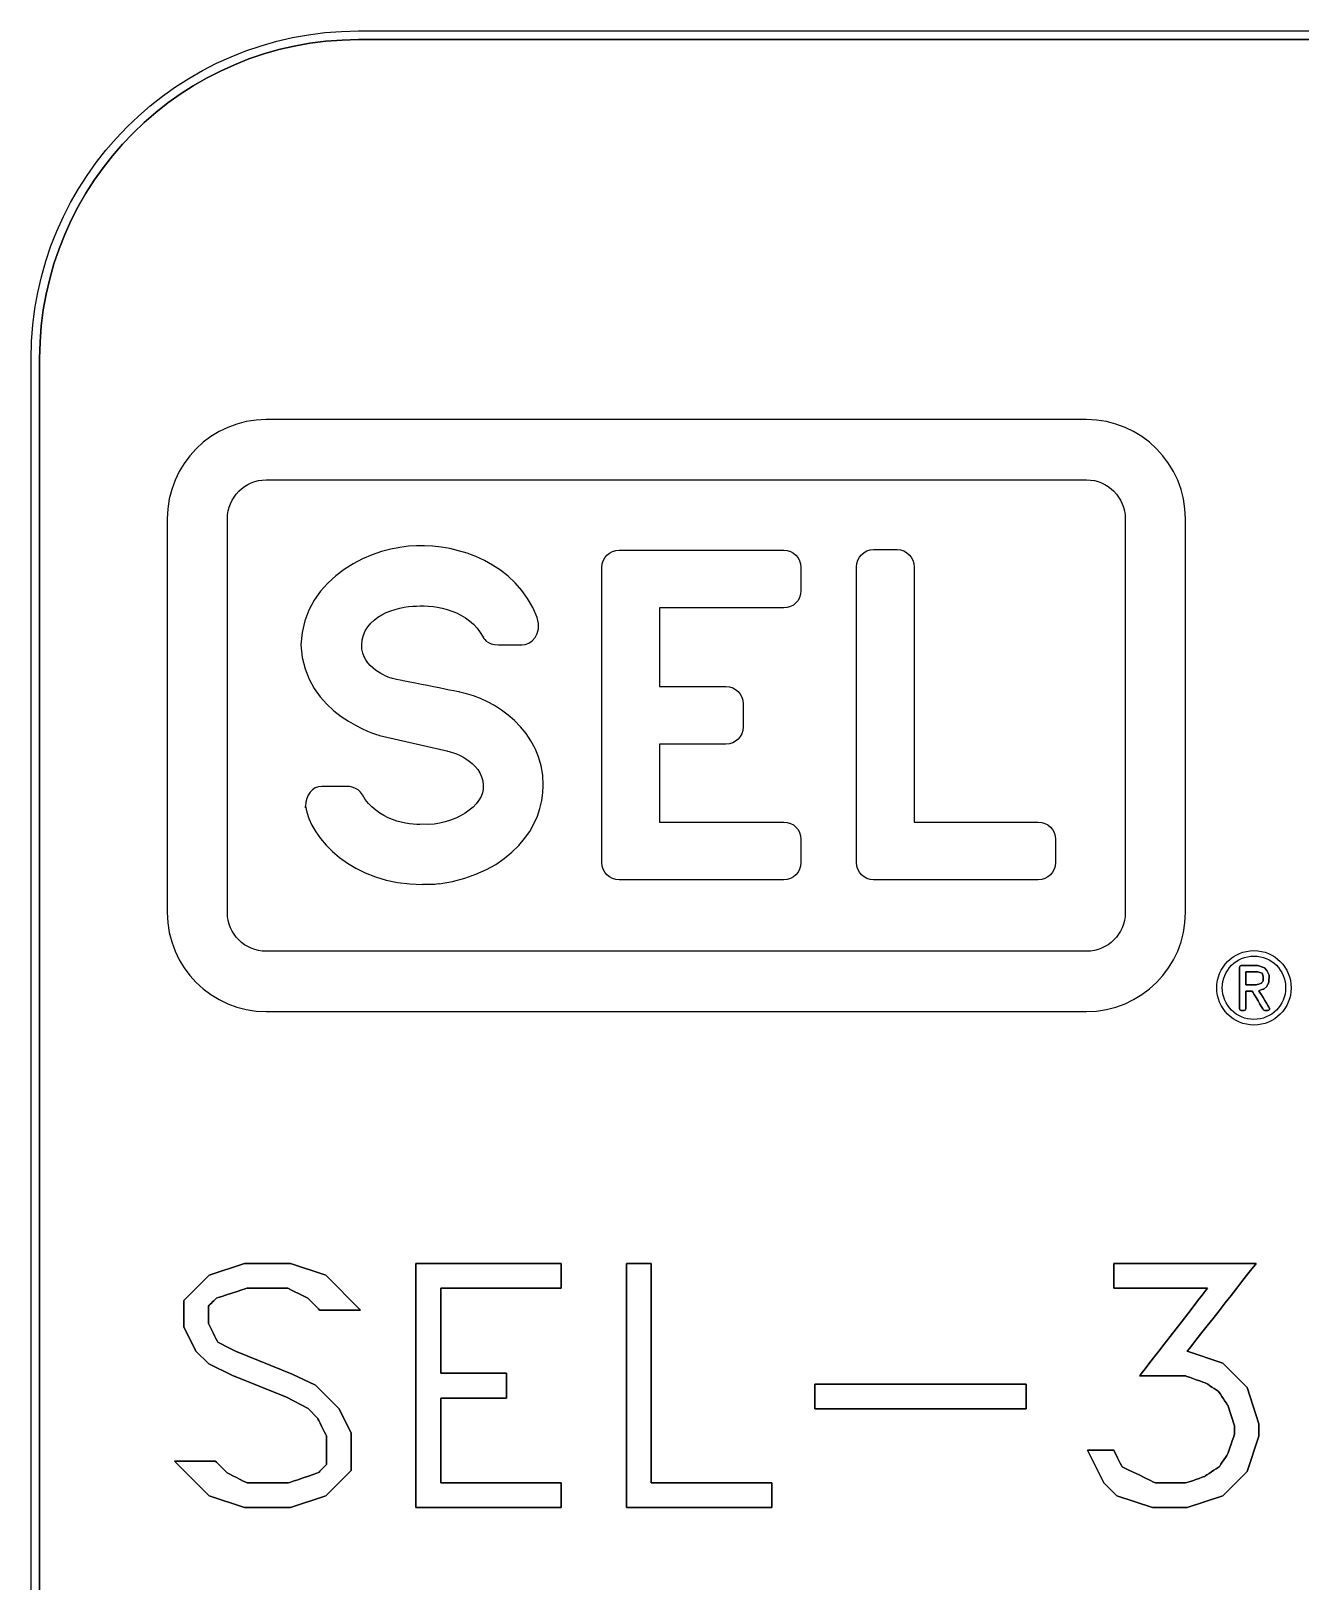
# Model space of a CAD drawing. Extents: x 5.5 to 12.5, y 5.1 to 18.5.
# Drawn here: x 5.5 to 6.972, y 16.7 to 18.498 of the extents above; entities that cross this region are included whole.
import ezdxf

# ---------------------------------------------------------------- set-up
doc = ezdxf.new("R2010")
doc.units = 0
doc.header["$MEASUREMENT"] = 0
doc.layers.get('0').update_dxf_attribs({"linetype": 'CONTINUOUS'})

msp = doc.modelspace()

# ---------------------------------------------------------------- linework, layer by layer
at = {"color": 7}
for points in [[(6.4094, 16.928), (6.6496, 16.928), (6.6545, 16.928), (6.6545, 16.8992), (6.4094, 16.8992)], [(6.6545, 16.928), (6.6496, 16.928), (6.4094, 16.928), (6.4094, 16.8992), (6.6545, 16.8992)]]:
    msp.add_lwpolyline(points, close=True, dxfattribs=at)
for centre, radius in [((6.919, 17.3879), 0.0432), ((6.919, 17.3879), 0.0432), ((6.919, 17.388), 0.0368), ((6.919, 17.388), 0.0368)]:
    msp.add_circle(centre, radius, dxfattribs=at)
for points, knots in [([(12.1297, 18.4983), (12.1297, 18.4983), (5.8796, 18.4983), (5.8796, 18.4983), (5.6701, 18.4983), (5.4996, 18.3279), (5.4996, 18.1183), (5.4996, 18.1183), (5.4996, 5.8684), (5.4996, 5.8684), (5.4996, 5.6589), (5.6701, 5.4884), (5.8796, 5.4884), (5.8796, 5.4884), (12.1297, 5.4884), (12.1297, 5.4884), (12.3391, 5.4884), (12.5097, 5.6589), (12.5097, 5.8684), (12.5097, 5.8684), (12.5097, 18.1183), (12.5097, 18.1183), (12.5097, 18.3279), (12.3391, 18.4983), (12.1297, 18.4983)], [0, 0, 0, 0, 1, 1, 1, 2, 2, 2, 3, 3, 3, 4, 4, 4, 5, 5, 5, 6, 6, 6, 7, 7, 7, 8, 8, 8, 8]), ([(12.1297, 18.4883), (12.1297, 18.4883), (5.8796, 18.4883), (5.8796, 18.4883), (5.6756, 18.4883), (5.5096, 18.3224), (5.5096, 18.1183), (5.5096, 18.1183), (5.5096, 5.8684), (5.5096, 5.8684), (5.5096, 5.6644), (5.6756, 5.4984), (5.8796, 5.4984), (5.8796, 5.4984), (12.1297, 5.4984), (12.1297, 5.4984), (12.1724, 5.4984), (12.213, 5.5056), (12.2513, 5.519), (12.2513, 5.519), (12.2489, 5.519), (12.2489, 5.519), (12.2489, 5.519), (12.2382, 5.5232), (12.2382, 5.5232), (12.2382, 5.5232), (12.2341, 5.5273), (12.2341, 5.5273), (12.2341, 5.5273), (12.231, 5.5332), (12.231, 5.5332), (12.2313, 5.5325), (12.2323, 5.5325), (12.233, 5.5321), (12.2327, 5.5328), (12.2323, 5.5339), (12.2323, 5.5339), (12.232, 5.5345), (12.2316, 5.5352), (12.2316, 5.5359), (12.2316, 5.537), (12.2323, 5.538), (12.2334, 5.5383), (12.2351, 5.539), (12.2365, 5.5383), (12.2372, 5.5363), (12.2372, 5.5363), (12.2378, 5.5356), (12.2382, 5.5349), (12.2382, 5.5352), (12.2389, 5.5356), (12.2389, 5.5359), (12.2389, 5.5363), (12.2389, 5.5366), (12.2385, 5.537), (12.2385, 5.537), (12.2406, 5.5321), (12.2406, 5.5321), (12.2406, 5.5321), (12.2423, 5.5304), (12.2434, 5.5297), (12.2444, 5.5294), (12.2502, 5.5273), (12.2502, 5.5273), (12.2502, 5.5273), (12.2578, 5.527), (12.2578, 5.527), (12.2578, 5.527), (12.2647, 5.5294), (12.2661, 5.5297), (12.2668, 5.5304), (12.2699, 5.5335), (12.2706, 5.5342), (12.2709, 5.5356), (12.273, 5.5414), (12.273, 5.5414), (12.273, 5.5414), (12.2733, 5.5463), (12.2733, 5.5463), (12.2733, 5.5463), (12.2709, 5.5528), (12.2706, 5.5542), (12.2699, 5.5549), (12.2668, 5.558), (12.2657, 5.559), (12.2647, 5.5594), (12.2589, 5.5614), (12.2589, 5.5614), (12.2589, 5.5614), (12.2513, 5.5614), (12.2513, 5.5614), (12.2513, 5.5614), (12.2444, 5.5594), (12.243, 5.559), (12.2423, 5.558), (12.2396, 5.5552), (12.2396, 5.5552), (12.2385, 5.5542), (12.2368, 5.5538), (12.2354, 5.5545), (12.2341, 5.5552), (12.2334, 5.5566), (12.2334, 5.558), (12.2334, 5.558), (12.2368, 5.5879), (12.2368, 5.5879), (12.2368, 5.5897), (12.2385, 5.591), (12.2403, 5.591), (12.2403, 5.591), (12.2713, 5.591), (12.2713, 5.591), (12.2733, 5.591), (12.2747, 5.589), (12.2747, 5.5869), (12.2747, 5.5848), (12.2733, 5.5828), (12.2713, 5.5828), (12.2713, 5.5828), (12.2496, 5.5828), (12.2447, 5.5828), (12.244, 5.5793), (12.2437, 5.5735), (12.243, 5.5676), (12.2461, 5.5687), (12.2499, 5.5697), (12.2499, 5.5697), (12.2499, 5.5697), (12.2602, 5.5697), (12.2602, 5.5697), (12.2602, 5.5697), (12.2695, 5.5666), (12.2695, 5.5666), (12.2702, 5.5662), (12.2706, 5.5659), (12.2709, 5.5656), (12.2709, 5.5656), (12.2775, 5.5594), (12.2775, 5.5594), (12.2778, 5.559), (12.2781, 5.5583), (12.2781, 5.558), (12.2781, 5.558), (12.2816, 5.5473), (12.2816, 5.5473), (12.2816, 5.5473), (12.2812, 5.5401), (12.2812, 5.5401), (12.2812, 5.5401), (12.2781, 5.5308), (12.2781, 5.5308), (12.2781, 5.5301), (12.2778, 5.5297), (12.2775, 5.5294), (12.2775, 5.5294), (12.2771, 5.529), (12.2771, 5.529), (12.408, 5.5862), (12.4997, 5.7168), (12.4997, 5.8684), (12.4997, 5.8684), (12.4997, 18.1183), (12.4997, 18.1183), (12.4997, 18.3224), (12.3336, 18.4883), (12.1297, 18.4883)], [0, 0, 0, 0, 1, 1, 1, 2, 2, 2, 3, 3, 3, 4, 4, 4, 5, 5, 5, 6, 6, 6, 7, 7, 7, 8, 8, 8, 9, 9, 9, 10, 10, 10, 11, 11, 11, 12, 12, 12, 13, 13, 13, 14, 14, 14, 15, 15, 15, 16, 16, 16, 17, 17, 17, 18, 18, 18, 19, 19, 19, 20, 20, 20, 21, 21, 21, 22, 22, 22, 23, 23, 23, 24, 24, 24, 25, 25, 25, 26, 26, 26, 27, 27, 27, 28, 28, 28, 29, 29, 29, 30, 30, 30, 31, 31, 31, 32, 32, 32, 33, 33, 33, 34, 34, 34, 35, 35, 35, 36, 36, 36, 37, 37, 37, 38, 38, 38, 39, 39, 39, 40, 40, 40, 41, 41, 41, 42, 42, 42, 43, 43, 43, 44, 44, 44, 45, 45, 45, 46, 46, 46, 47, 47, 47, 48, 48, 48, 49, 49, 49, 50, 50, 50, 51, 51, 51, 52, 52, 52, 53, 53, 53, 54, 54, 54, 55, 55, 55, 55]), ([(12.4997, 5.8684), (12.4997, 5.7168), (12.408, 5.5862), (12.2771, 5.529), (12.2771, 5.529), (12.2775, 5.5294), (12.2775, 5.5294), (12.2778, 5.5297), (12.2781, 5.5301), (12.2781, 5.5308), (12.2781, 5.5308), (12.2812, 5.5401), (12.2812, 5.5401), (12.2812, 5.5401), (12.2816, 5.5473), (12.2816, 5.5473), (12.2816, 5.5473), (12.2781, 5.558), (12.2781, 5.558), (12.2781, 5.5583), (12.2778, 5.559), (12.2775, 5.5594), (12.2775, 5.5594), (12.2709, 5.5656), (12.2709, 5.5656), (12.2706, 5.5659), (12.2702, 5.5662), (12.2695, 5.5666), (12.2695, 5.5666), (12.2602, 5.5697), (12.2602, 5.5697), (12.2602, 5.5697), (12.2499, 5.5697), (12.2499, 5.5697), (12.2499, 5.5697), (12.2461, 5.5687), (12.243, 5.5676), (12.2437, 5.5735), (12.244, 5.5793), (12.2447, 5.5828), (12.2496, 5.5828), (12.2713, 5.5828), (12.2713, 5.5828), (12.2733, 5.5828), (12.2747, 5.5848), (12.2747, 5.5869), (12.2747, 5.589), (12.2733, 5.591), (12.2713, 5.591), (12.2713, 5.591), (12.2403, 5.591), (12.2403, 5.591), (12.2385, 5.591), (12.2368, 5.5897), (12.2368, 5.5879), (12.2368, 5.5879), (12.2334, 5.558), (12.2334, 5.558), (12.2334, 5.5566), (12.2341, 5.5552), (12.2354, 5.5545), (12.2368, 5.5538), (12.2385, 5.5542), (12.2396, 5.5552), (12.2396, 5.5552), (12.2423, 5.558), (12.243, 5.559), (12.2444, 5.5594), (12.2513, 5.5614), (12.2513, 5.5614), (12.2513, 5.5614), (12.2589, 5.5614), (12.2589, 5.5614), (12.2589, 5.5614), (12.2647, 5.5594), (12.2657, 5.559), (12.2668, 5.558), (12.2699, 5.5549), (12.2706, 5.5542), (12.2709, 5.5528), (12.2733, 5.5463), (12.2733, 5.5463), (12.2733, 5.5463), (12.273, 5.5414), (12.273, 5.5414), (12.273, 5.5414), (12.2709, 5.5356), (12.2706, 5.5342), (12.2699, 5.5335), (12.2668, 5.5304), (12.2661, 5.5297), (12.2647, 5.5294), (12.2578, 5.527), (12.2578, 5.527), (12.2578, 5.527), (12.2502, 5.5273), (12.2502, 5.5273), (12.2502, 5.5273), (12.2444, 5.5294), (12.2434, 5.5297), (12.2423, 5.5304), (12.2406, 5.5321), (12.2406, 5.5321), (12.2406, 5.5321), (12.2385, 5.537), (12.2385, 5.537), (12.2389, 5.5366), (12.2389, 5.5363), (12.2389, 5.5359), (12.2389, 5.5356), (12.2382, 5.5352), (12.2382, 5.5349), (12.2378, 5.5356), (12.2372, 5.5363), (12.2372, 5.5363), (12.2365, 5.5383), (12.2351, 5.539), (12.2334, 5.5383), (12.2323, 5.538), (12.2316, 5.537), (12.2316, 5.5359), (12.2316, 5.5352), (12.232, 5.5345), (12.2323, 5.5339), (12.2323, 5.5339), (12.2327, 5.5328), (12.233, 5.5321), (12.2323, 5.5325), (12.2313, 5.5325), (12.231, 5.5332), (12.231, 5.5332), (12.2341, 5.5273), (12.2341, 5.5273), (12.2341, 5.5273), (12.2382, 5.5232), (12.2382, 5.5232), (12.2382, 5.5232), (12.2489, 5.519), (12.2489, 5.519), (12.2489, 5.519), (12.2513, 5.519), (12.2513, 5.519), (12.213, 5.5056), (12.1724, 5.4984), (12.1297, 5.4984), (12.1297, 5.4984), (5.8796, 5.4984), (5.8796, 5.4984), (5.6756, 5.4984), (5.5096, 5.6644), (5.5096, 5.8684), (5.5096, 5.8684), (5.5096, 18.1183), (5.5096, 18.1183), (5.5096, 18.3224), (5.6756, 18.4883), (5.8796, 18.4883), (5.8796, 18.4883), (12.1297, 18.4883), (12.1297, 18.4883), (12.3336, 18.4883), (12.4997, 18.3224), (12.4997, 18.1183), (12.4997, 18.1183), (12.4997, 5.8684), (12.4997, 5.8684)], [0, 0, 0, 0, 1, 1, 1, 2, 2, 2, 3, 3, 3, 4, 4, 4, 5, 5, 5, 6, 6, 6, 7, 7, 7, 8, 8, 8, 9, 9, 9, 10, 10, 10, 11, 11, 11, 12, 12, 12, 13, 13, 13, 14, 14, 14, 15, 15, 15, 16, 16, 16, 17, 17, 17, 18, 18, 18, 19, 19, 19, 20, 20, 20, 21, 21, 21, 22, 22, 22, 23, 23, 23, 24, 24, 24, 25, 25, 25, 26, 26, 26, 27, 27, 27, 28, 28, 28, 29, 29, 29, 30, 30, 30, 31, 31, 31, 32, 32, 32, 33, 33, 33, 34, 34, 34, 35, 35, 35, 36, 36, 36, 37, 37, 37, 38, 38, 38, 39, 39, 39, 40, 40, 40, 41, 41, 41, 42, 42, 42, 43, 43, 43, 44, 44, 44, 45, 45, 45, 46, 46, 46, 47, 47, 47, 48, 48, 48, 49, 49, 49, 50, 50, 50, 51, 51, 51, 52, 52, 52, 53, 53, 53, 54, 54, 54, 55, 55, 55, 55]), ([(6.7247, 18.0473), (6.788, 18.0473), (6.8395, 17.9956), (6.8395, 17.9322), (6.8395, 17.9322), (6.8395, 17.4752), (6.8395, 17.4752), (6.8395, 17.4119), (6.788, 17.3604), (6.7247, 17.3604), (6.7247, 17.3604), (5.7726, 17.3604), (5.7726, 17.3604), (5.7092, 17.3604), (5.6577, 17.4119), (5.6577, 17.4752), (5.6577, 17.4752), (5.6577, 17.9322), (5.6577, 17.9322), (5.6577, 17.9956), (5.7092, 18.0473), (5.7726, 18.0473), (5.7726, 18.0473), (6.7247, 18.0473), (6.7247, 18.0473)], [0, 0, 0, 0, 1, 1, 1, 2, 2, 2, 3, 3, 3, 4, 4, 4, 5, 5, 5, 6, 6, 6, 7, 7, 7, 8, 8, 8, 8]), ([(5.7726, 17.9774), (5.7478, 17.9774), (5.7276, 17.957), (5.7276, 17.9322), (5.7276, 17.9322), (5.7276, 17.4752), (5.7276, 17.4752), (5.7276, 17.4504), (5.7478, 17.4303), (5.7726, 17.4303), (5.7726, 17.4303), (6.7247, 17.4303), (6.7247, 17.4303), (6.7495, 17.4303), (6.7696, 17.4504), (6.7696, 17.4752), (6.7696, 17.4752), (6.7696, 17.9322), (6.7696, 17.9322), (6.7696, 17.957), (6.7495, 17.9774), (6.7247, 17.9774), (6.7247, 17.9774), (5.7726, 17.9774), (5.7726, 17.9774)], [0, 0, 0, 0, 1, 1, 1, 2, 2, 2, 3, 3, 3, 4, 4, 4, 5, 5, 5, 6, 6, 6, 7, 7, 7, 8, 8, 8, 8]), ([(5.9733, 17.5085), (6.0584, 17.5212), (6.0942, 17.576), (6.0942, 17.623), (6.0942, 17.6866), (6.0375, 17.7233), (5.9974, 17.731), (5.9964, 17.7314), (5.924, 17.7457), (5.9192, 17.7467), (5.914, 17.7484), (5.8834, 17.7586), (5.8834, 17.7856), (5.8842, 17.8192), (5.9242, 17.8308), (5.9471, 17.8308), (5.9471, 17.8308), (5.9471, 17.8308), (5.9471, 17.8308), (5.9691, 17.8325), (6.0082, 17.826), (6.0243, 17.7948), (6.0243, 17.7948), (6.0282, 17.7858), (6.0422, 17.7858), (6.0561, 17.7858), (6.0585, 17.7858), (6.0692, 17.7858), (6.0797, 17.7858), (6.094, 17.7979), (6.0871, 17.8177), (6.0625, 17.8813), (5.995, 17.9028), (5.9471, 17.9007), (5.8994, 17.9007), (5.8157, 17.8664), (5.8129, 17.7858), (5.8157, 17.705), (5.9042, 17.6807), (5.9042, 17.6807), (5.9042, 17.6807), (5.9822, 17.6628), (5.9822, 17.6628), (5.9853, 17.6628), (6.0243, 17.6515), (6.0243, 17.623), (6.0272, 17.5993), (5.9891, 17.5753), (5.9543, 17.5777), (5.9381, 17.5758), (5.9002, 17.5829), (5.8842, 17.6118), (5.8787, 17.6218), (5.8672, 17.6217), (5.8672, 17.6217), (5.8672, 17.6217), (5.8482, 17.6217), (5.8372, 17.6217), (5.8262, 17.6217), (5.8182, 17.6112), (5.8182, 17.5989), (5.8182, 17.5941), (5.8182, 17.5989), (5.8182, 17.5989), (5.8232, 17.5614), (5.873, 17.5078), (5.954, 17.5078)], [0, 0, 0, 0, 1, 1, 1, 2, 2, 2, 3, 3, 3, 4, 4, 4, 5, 5, 5, 6, 6, 6, 7, 7, 7, 8, 8, 8, 9, 9, 9, 10, 10, 10, 11, 11, 11, 12, 12, 12, 13, 13, 13, 14, 14, 14, 15, 15, 15, 16, 16, 16, 17, 17, 17, 18, 18, 18, 19, 19, 19, 20, 20, 20, 21, 21, 21, 22, 22, 22, 22]), ([(6.3733, 17.8287), (6.3843, 17.8287), (6.3932, 17.8377), (6.3932, 17.8487), (6.3932, 17.8487), (6.3932, 17.8757), (6.3932, 17.8757), (6.3932, 17.8868), (6.3843, 17.8957), (6.3733, 17.8957), (6.3733, 17.8957), (6.1822, 17.8957), (6.1822, 17.8957), (6.1712, 17.8957), (6.1622, 17.8868), (6.1622, 17.8757), (6.1622, 17.8757), (6.1622, 17.5333), (6.1622, 17.5333), (6.1622, 17.5223), (6.1712, 17.5133), (6.1822, 17.5133), (6.1822, 17.5133), (6.3733, 17.5133), (6.3733, 17.5133), (6.3843, 17.5133), (6.3932, 17.5223), (6.3932, 17.5333), (6.3932, 17.5333), (6.3932, 17.5603), (6.3932, 17.5603), (6.3932, 17.5714), (6.3843, 17.5803), (6.3733, 17.5803), (6.3733, 17.5803), (6.2292, 17.5803), (6.2292, 17.5803), (6.2292, 17.5803), (6.2292, 17.6706), (6.2292, 17.6706), (6.2292, 17.6706), (6.3062, 17.6706), (6.3062, 17.6706), (6.3173, 17.6706), (6.3262, 17.6795), (6.3262, 17.6906), (6.3262, 17.6906), (6.3262, 17.7176), (6.3262, 17.7176), (6.3262, 17.7286), (6.3173, 17.7376), (6.3062, 17.7376), (6.3062, 17.7376), (6.2292, 17.7376), (6.2292, 17.7376), (6.2292, 17.7376), (6.2292, 17.8287), (6.2292, 17.8287), (6.2292, 17.8287), (6.3733, 17.8287), (6.3733, 17.8287)], [0, 0, 0, 0, 1, 1, 1, 2, 2, 2, 3, 3, 3, 4, 4, 4, 5, 5, 5, 6, 6, 6, 7, 7, 7, 8, 8, 8, 9, 9, 9, 10, 10, 10, 11, 11, 11, 12, 12, 12, 13, 13, 13, 14, 14, 14, 15, 15, 15, 16, 16, 16, 17, 17, 17, 18, 18, 18, 19, 19, 19, 20, 20, 20, 20]), ([(6.6687, 17.5803), (6.6687, 17.5803), (6.5247, 17.5803), (6.5247, 17.5803), (6.5247, 17.5803), (6.5247, 17.8763), (6.5247, 17.8763), (6.5247, 17.8875), (6.5157, 17.8964), (6.5047, 17.8964), (6.5047, 17.8964), (6.4776, 17.8964), (6.4776, 17.8964), (6.4666, 17.8964), (6.4577, 17.8875), (6.4577, 17.8763), (6.4577, 17.8763), (6.4577, 17.5333), (6.4577, 17.5333), (6.4577, 17.5223), (6.4666, 17.5133), (6.4776, 17.5133), (6.4776, 17.5133), (6.4776, 17.5133), (6.4776, 17.5133), (6.4776, 17.5133), (6.6687, 17.5133), (6.6687, 17.5133), (6.6797, 17.5133), (6.6887, 17.5223), (6.6887, 17.5333), (6.6887, 17.5333), (6.6887, 17.5603), (6.6887, 17.5603), (6.6887, 17.5714), (6.6797, 17.5803), (6.6687, 17.5803)], [0, 0, 0, 0, 1, 1, 1, 2, 2, 2, 3, 3, 3, 4, 4, 4, 5, 5, 5, 6, 6, 6, 7, 7, 7, 8, 8, 8, 9, 9, 9, 10, 10, 10, 11, 11, 11, 12, 12, 12, 12]), ([(5.9733, 17.5085), (5.9731, 17.5085), (5.9731, 17.5085), (5.9729, 17.5085), (5.9729, 17.5085), (5.9681, 17.5078), (5.9681, 17.5078), (5.9681, 17.5078), (5.9586, 17.5078), (5.954, 17.5078)], [0, 0, 0, 0, 1, 1, 1, 2, 2, 2, 3, 3, 3, 3]), ([(6.9022, 17.4119), (6.9022, 17.4129), (6.9031, 17.4139), (6.9043, 17.4139), (6.9043, 17.4139), (6.9234, 17.4138), (6.9234, 17.4138), (6.9234, 17.4138), (6.9312, 17.411), (6.9312, 17.411), (6.9312, 17.411), (6.9341, 17.4081), (6.9341, 17.4081), (6.9341, 17.4081), (6.9367, 17.4026), (6.9367, 17.4026), (6.9367, 17.4026), (6.9364, 17.3946), (6.9364, 17.3946), (6.9364, 17.3946), (6.9338, 17.3893), (6.9338, 17.3893), (6.9338, 17.3893), (6.9305, 17.3865), (6.9305, 17.3865), (6.9305, 17.3865), (6.9264, 17.3852), (6.9248, 17.3846), (6.9272, 17.3807), (6.9367, 17.3647), (6.9367, 17.3647), (6.937, 17.3643), (6.937, 17.364), (6.937, 17.3636), (6.937, 17.3633), (6.937, 17.3629), (6.9369, 17.3626), (6.9365, 17.3619), (6.9358, 17.3616), (6.935, 17.3616), (6.935, 17.3616), (6.9315, 17.3616), (6.9315, 17.3616), (6.9308, 17.3616), (6.9302, 17.3619), (6.9298, 17.3626), (6.9298, 17.3626), (6.9179, 17.3824), (6.9169, 17.3841), (6.9155, 17.3841), (6.9117, 17.3841), (6.9095, 17.3841), (6.9095, 17.3809), (6.9095, 17.3636), (6.9095, 17.3636), (6.9095, 17.3624), (6.9086, 17.3616), (6.9076, 17.3616), (6.9076, 17.3616), (6.9043, 17.3616), (6.9043, 17.3616), (6.9031, 17.3616), (6.9022, 17.3624), (6.9022, 17.3636), (6.9022, 17.3636), (6.9022, 17.4119), (6.9022, 17.4119)], [0, 0, 0, 0, 1, 1, 1, 2, 2, 2, 3, 3, 3, 4, 4, 4, 5, 5, 5, 6, 6, 6, 7, 7, 7, 8, 8, 8, 9, 9, 9, 10, 10, 10, 11, 11, 11, 12, 12, 12, 13, 13, 13, 14, 14, 14, 15, 15, 15, 16, 16, 16, 17, 17, 17, 18, 18, 18, 19, 19, 19, 20, 20, 20, 21, 21, 21, 22, 22, 22, 22]), ([(6.9043, 17.3616), (6.9043, 17.3616), (6.9076, 17.3616), (6.9076, 17.3616), (6.9086, 17.3616), (6.9095, 17.3624), (6.9095, 17.3636), (6.9095, 17.3636), (6.9095, 17.3809), (6.9095, 17.3841), (6.9117, 17.3841), (6.9155, 17.3841), (6.9169, 17.3841), (6.9179, 17.3824), (6.9298, 17.3626), (6.9298, 17.3626), (6.9302, 17.3619), (6.9308, 17.3616), (6.9315, 17.3616), (6.9315, 17.3616), (6.935, 17.3616), (6.935, 17.3616), (6.9358, 17.3616), (6.9365, 17.3619), (6.9369, 17.3626), (6.937, 17.3629), (6.937, 17.3633), (6.937, 17.3636), (6.937, 17.364), (6.937, 17.3643), (6.9367, 17.3647), (6.9367, 17.3647), (6.9272, 17.3807), (6.9248, 17.3846), (6.9264, 17.3852), (6.9305, 17.3865), (6.9305, 17.3865), (6.9305, 17.3865), (6.9338, 17.3893), (6.9338, 17.3893), (6.9338, 17.3893), (6.9364, 17.3946), (6.9364, 17.3946), (6.9364, 17.3946), (6.9367, 17.4026), (6.9367, 17.4026), (6.9367, 17.4026), (6.9341, 17.4081), (6.9341, 17.4081), (6.9341, 17.4081), (6.9312, 17.411), (6.9312, 17.411), (6.9312, 17.411), (6.9234, 17.4138), (6.9234, 17.4138), (6.9234, 17.4138), (6.9043, 17.4139), (6.9043, 17.4139), (6.9031, 17.4139), (6.9022, 17.4129), (6.9022, 17.4119), (6.9022, 17.4119), (6.9022, 17.3636), (6.9022, 17.3636), (6.9022, 17.3624), (6.9031, 17.3616), (6.9043, 17.3616)], [0, 0, 0, 0, 1, 1, 1, 2, 2, 2, 3, 3, 3, 4, 4, 4, 5, 5, 5, 6, 6, 6, 7, 7, 7, 8, 8, 8, 9, 9, 9, 10, 10, 10, 11, 11, 11, 12, 12, 12, 13, 13, 13, 14, 14, 14, 15, 15, 15, 16, 16, 16, 17, 17, 17, 18, 18, 18, 19, 19, 19, 20, 20, 20, 21, 21, 21, 22, 22, 22, 22]), ([(6.9296, 17.4015), (6.9296, 17.4015), (6.9286, 17.4048), (6.9286, 17.4048), (6.9286, 17.4048), (6.9231, 17.4065), (6.9231, 17.4065), (6.9231, 17.4065), (6.9126, 17.4065), (6.9095, 17.4065), (6.9095, 17.4038), (6.9095, 17.3941), (6.9095, 17.3914), (6.9126, 17.3914), (6.9221, 17.3914), (6.9221, 17.3914), (6.9221, 17.3914), (6.9267, 17.3927), (6.9277, 17.3933), (6.9284, 17.3941), (6.9295, 17.3958), (6.9295, 17.3958), (6.9295, 17.3958), (6.9296, 17.4015), (6.9296, 17.4015)], [0, 0, 0, 0, 1, 1, 1, 2, 2, 2, 3, 3, 3, 4, 4, 4, 5, 5, 5, 6, 6, 6, 7, 7, 7, 8, 8, 8, 8]), ([(6.9277, 17.3933), (6.9267, 17.3927), (6.9221, 17.3914), (6.9221, 17.3914), (6.9221, 17.3914), (6.9126, 17.3914), (6.9095, 17.3914), (6.9095, 17.3941), (6.9095, 17.4038), (6.9095, 17.4065), (6.9126, 17.4065), (6.9231, 17.4065), (6.9231, 17.4065), (6.9231, 17.4065), (6.9286, 17.4048), (6.9286, 17.4048), (6.9286, 17.4048), (6.9296, 17.4015), (6.9296, 17.4015), (6.9296, 17.4015), (6.9295, 17.3958), (6.9295, 17.3958), (6.9295, 17.3958), (6.9284, 17.3941), (6.9277, 17.3933)], [0, 0, 0, 0, 1, 1, 1, 2, 2, 2, 3, 3, 3, 4, 4, 4, 5, 5, 5, 6, 6, 6, 7, 7, 7, 8, 8, 8, 8]), ([(5.666, 16.8388), (5.666, 16.8388), (5.7133, 16.8388), (5.7133, 16.8388), (5.7133, 16.8388), (5.7149, 16.8374), (5.7149, 16.8374), (5.7149, 16.8374), (5.7271, 16.8252), (5.7271, 16.8252), (5.7271, 16.8252), (5.7485, 16.8143), (5.7504, 16.8133), (5.7526, 16.8133), (5.7964, 16.8133), (5.7981, 16.8133), (5.7995, 16.8138), (5.8312, 16.8246), (5.8332, 16.8253), (5.8344, 16.8265), (5.8403, 16.8326), (5.8424, 16.8346), (5.8424, 16.8381), (5.8424, 16.8662), (5.8424, 16.8682), (5.8413, 16.8703), (5.8322, 16.8885), (5.8322, 16.8885), (5.8322, 16.8885), (5.8212, 16.8999), (5.8212, 16.8999), (5.8212, 16.8999), (5.7962, 16.9128), (5.7962, 16.9128), (5.7962, 16.9128), (5.7325, 16.9383), (5.7325, 16.9383), (5.7325, 16.9383), (5.7058, 16.9514), (5.7058, 16.9514), (5.7058, 16.9514), (5.691, 16.9662), (5.691, 16.9662), (5.691, 16.9662), (5.677, 16.9945), (5.677, 16.9945), (5.677, 16.9945), (5.677, 17.0251), (5.677, 17.0251), (5.677, 17.0251), (5.7063, 17.0543), (5.7063, 17.0543), (5.7063, 17.0543), (5.7475, 17.068), (5.7475, 17.068), (5.7475, 17.068), (5.8, 17.068), (5.8, 17.068), (5.8, 17.068), (5.8007, 17.068), (5.8007, 17.068), (5.8007, 17.068), (5.8418, 17.0543), (5.8418, 17.0543), (5.8418, 17.0543), (5.8822, 17.0139), (5.8822, 17.0139), (5.8822, 17.0139), (5.8344, 17.0139), (5.8344, 17.0139), (5.8344, 17.0139), (5.8331, 17.0153), (5.8331, 17.0153), (5.8331, 17.0153), (5.821, 17.0276), (5.821, 17.0276), (5.821, 17.0276), (5.7995, 17.0384), (5.7976, 17.0394), (5.7953, 17.0394), (5.7514, 17.0394), (5.7499, 17.0394), (5.7485, 17.0389), (5.7168, 17.0284), (5.7147, 17.0277), (5.7133, 17.0264), (5.7077, 17.0207), (5.7056, 17.0186), (5.7056, 17.0153), (5.7056, 17.0002), (5.7056, 16.9983), (5.7065, 16.9964), (5.7151, 16.9792), (5.7163, 16.9767), (5.7189, 16.9754), (5.7387, 16.9654), (5.7387, 16.9654), (5.7387, 16.9654), (5.8027, 16.9397), (5.8027, 16.9397), (5.8027, 16.9397), (5.8296, 16.9268), (5.8296, 16.9268), (5.8296, 16.9268), (5.8572, 16.8992), (5.8572, 16.8992), (5.8572, 16.8992), (5.871, 16.871), (5.871, 16.871), (5.871, 16.871), (5.871, 16.8276), (5.871, 16.8276), (5.871, 16.8276), (5.8418, 16.7985), (5.8418, 16.7985), (5.8418, 16.7985), (5.8007, 16.7847), (5.8007, 16.7847), (5.8007, 16.7847), (5.7475, 16.7847), (5.7475, 16.7847), (5.7475, 16.7847), (5.7063, 16.7985), (5.7063, 16.7985), (5.7063, 16.7985), (5.666, 16.8388), (5.666, 16.8388)], [0, 0, 0, 0, 1, 1, 1, 2, 2, 2, 3, 3, 3, 4, 4, 4, 5, 5, 5, 6, 6, 6, 7, 7, 7, 8, 8, 8, 9, 9, 9, 10, 10, 10, 11, 11, 11, 12, 12, 12, 13, 13, 13, 14, 14, 14, 15, 15, 15, 16, 16, 16, 17, 17, 17, 18, 18, 18, 19, 19, 19, 20, 20, 20, 21, 21, 21, 22, 22, 22, 23, 23, 23, 24, 24, 24, 25, 25, 25, 26, 26, 26, 27, 27, 27, 28, 28, 28, 29, 29, 29, 30, 30, 30, 31, 31, 31, 32, 32, 32, 33, 33, 33, 34, 34, 34, 35, 35, 35, 36, 36, 36, 37, 37, 37, 38, 38, 38, 39, 39, 39, 40, 40, 40, 41, 41, 41, 42, 42, 42, 42]), ([(5.8007, 16.7847), (5.8007, 16.7847), (5.8418, 16.7985), (5.8418, 16.7985), (5.8418, 16.7985), (5.871, 16.8276), (5.871, 16.8276), (5.871, 16.8276), (5.871, 16.871), (5.871, 16.871), (5.871, 16.871), (5.8572, 16.8992), (5.8572, 16.8992), (5.8572, 16.8992), (5.8296, 16.9268), (5.8296, 16.9268), (5.8296, 16.9268), (5.8027, 16.9397), (5.8027, 16.9397), (5.8027, 16.9397), (5.7387, 16.9654), (5.7387, 16.9654), (5.7387, 16.9654), (5.7189, 16.9754), (5.7163, 16.9767), (5.7151, 16.9792), (5.7065, 16.9964), (5.7056, 16.9983), (5.7056, 17.0002), (5.7056, 17.0153), (5.7056, 17.0186), (5.7077, 17.0207), (5.7133, 17.0264), (5.7147, 17.0277), (5.7168, 17.0284), (5.7485, 17.0389), (5.7499, 17.0394), (5.7514, 17.0394), (5.7953, 17.0394), (5.7976, 17.0394), (5.7995, 17.0384), (5.821, 17.0276), (5.821, 17.0276), (5.821, 17.0276), (5.8331, 17.0153), (5.8331, 17.0153), (5.8331, 17.0153), (5.8344, 17.0139), (5.8344, 17.0139), (5.8344, 17.0139), (5.8822, 17.0139), (5.8822, 17.0139), (5.8822, 17.0139), (5.8418, 17.0543), (5.8418, 17.0543), (5.8418, 17.0543), (5.8007, 17.068), (5.8007, 17.068), (5.8007, 17.068), (5.8, 17.068), (5.8, 17.068), (5.8, 17.068), (5.7475, 17.068), (5.7475, 17.068), (5.7475, 17.068), (5.7063, 17.0543), (5.7063, 17.0543), (5.7063, 17.0543), (5.677, 17.0251), (5.677, 17.0251), (5.677, 17.0251), (5.677, 16.9945), (5.677, 16.9945), (5.677, 16.9945), (5.691, 16.9662), (5.691, 16.9662), (5.691, 16.9662), (5.7058, 16.9514), (5.7058, 16.9514), (5.7058, 16.9514), (5.7325, 16.9383), (5.7325, 16.9383), (5.7325, 16.9383), (5.7962, 16.9128), (5.7962, 16.9128), (5.7962, 16.9128), (5.8212, 16.8999), (5.8212, 16.8999), (5.8212, 16.8999), (5.8322, 16.8885), (5.8322, 16.8885), (5.8322, 16.8885), (5.8413, 16.8703), (5.8424, 16.8682), (5.8424, 16.8662), (5.8424, 16.8381), (5.8424, 16.8346), (5.8403, 16.8326), (5.8344, 16.8265), (5.8332, 16.8253), (5.8312, 16.8246), (5.7995, 16.8138), (5.7981, 16.8133), (5.7964, 16.8133), (5.7526, 16.8133), (5.7504, 16.8133), (5.7485, 16.8143), (5.7271, 16.8252), (5.7271, 16.8252), (5.7271, 16.8252), (5.7149, 16.8374), (5.7149, 16.8374), (5.7149, 16.8374), (5.7133, 16.8388), (5.7133, 16.8388), (5.7133, 16.8388), (5.666, 16.8388), (5.666, 16.8388), (5.666, 16.8388), (5.7063, 16.7985), (5.7063, 16.7985), (5.7063, 16.7985), (5.7475, 16.7847), (5.7475, 16.7847), (5.7475, 16.7847), (5.8007, 16.7847), (5.8007, 16.7847)], [0, 0, 0, 0, 1, 1, 1, 2, 2, 2, 3, 3, 3, 4, 4, 4, 5, 5, 5, 6, 6, 6, 7, 7, 7, 8, 8, 8, 9, 9, 9, 10, 10, 10, 11, 11, 11, 12, 12, 12, 13, 13, 13, 14, 14, 14, 15, 15, 15, 16, 16, 16, 17, 17, 17, 18, 18, 18, 19, 19, 19, 20, 20, 20, 21, 21, 21, 22, 22, 22, 23, 23, 23, 24, 24, 24, 25, 25, 25, 26, 26, 26, 27, 27, 27, 28, 28, 28, 29, 29, 29, 30, 30, 30, 31, 31, 31, 32, 32, 32, 33, 33, 33, 34, 34, 34, 35, 35, 35, 36, 36, 36, 37, 37, 37, 38, 38, 38, 39, 39, 39, 40, 40, 40, 41, 41, 41, 42, 42, 42, 42]), ([(5.9464, 17.068), (5.9464, 17.068), (6.11, 17.068), (6.11, 17.068), (6.11, 17.068), (6.115, 17.068), (6.115, 17.068), (6.115, 17.068), (6.115, 17.0394), (6.115, 17.0394), (6.115, 17.0394), (5.9845, 17.0394), (5.9752, 17.0394), (5.9752, 17.0308), (5.9752, 16.9492), (5.9752, 16.9406), (5.9838, 16.9406), (6.0515, 16.9406), (6.0515, 16.9406), (6.0515, 16.9406), (6.0515, 16.9118), (6.0515, 16.9118), (6.0515, 16.9118), (5.9838, 16.9118), (5.9752, 16.9118), (5.9752, 16.9032), (5.9752, 16.8221), (5.9752, 16.8133), (5.9845, 16.8133), (6.115, 16.8133), (6.115, 16.8133), (6.115, 16.8133), (6.115, 16.7847), (6.115, 16.7847), (6.115, 16.7847), (5.9464, 16.7847), (5.9464, 16.7847), (5.9464, 16.7847), (5.9464, 17.068), (5.9464, 17.068)], [0, 0, 0, 0, 1, 1, 1, 2, 2, 2, 3, 3, 3, 4, 4, 4, 5, 5, 5, 6, 6, 6, 7, 7, 7, 8, 8, 8, 9, 9, 9, 10, 10, 10, 11, 11, 11, 12, 12, 12, 13, 13, 13, 13]), ([(6.115, 16.8133), (6.115, 16.8133), (5.9845, 16.8133), (5.9752, 16.8133), (5.9752, 16.8221), (5.9752, 16.9032), (5.9752, 16.9118), (5.9838, 16.9118), (6.0515, 16.9118), (6.0515, 16.9118), (6.0515, 16.9118), (6.0515, 16.9406), (6.0515, 16.9406), (6.0515, 16.9406), (5.9838, 16.9406), (5.9752, 16.9406), (5.9752, 16.9492), (5.9752, 17.0308), (5.9752, 17.0394), (5.9845, 17.0394), (6.115, 17.0394), (6.115, 17.0394), (6.115, 17.0394), (6.115, 17.068), (6.115, 17.068), (6.115, 17.068), (6.11, 17.068), (6.11, 17.068), (6.11, 17.068), (5.9464, 17.068), (5.9464, 17.068), (5.9464, 17.068), (5.9464, 16.7847), (5.9464, 16.7847), (5.9464, 16.7847), (6.115, 16.7847), (6.115, 16.7847), (6.115, 16.7847), (6.115, 16.8133), (6.115, 16.8133)], [0, 0, 0, 0, 1, 1, 1, 2, 2, 2, 3, 3, 3, 4, 4, 4, 5, 5, 5, 6, 6, 6, 7, 7, 7, 8, 8, 8, 9, 9, 9, 10, 10, 10, 11, 11, 11, 12, 12, 12, 13, 13, 13, 13]), ([(6.1908, 17.068), (6.1908, 17.068), (6.2144, 17.068), (6.2144, 17.068), (6.2144, 17.068), (6.2194, 17.068), (6.2194, 17.068), (6.2194, 17.068), (6.2194, 16.8229), (6.2194, 16.8133), (6.2287, 16.8133), (6.3595, 16.8133), (6.3595, 16.8133), (6.3595, 16.8133), (6.3595, 16.7847), (6.3595, 16.7847), (6.3595, 16.7847), (6.1908, 16.7847), (6.1908, 16.7847), (6.1908, 16.7847), (6.1908, 17.068), (6.1908, 17.068)], [0, 0, 0, 0, 1, 1, 1, 2, 2, 2, 3, 3, 3, 4, 4, 4, 5, 5, 5, 6, 6, 6, 7, 7, 7, 7]), ([(6.3595, 16.8133), (6.3595, 16.8133), (6.2287, 16.8133), (6.2194, 16.8133), (6.2194, 16.8229), (6.2194, 17.068), (6.2194, 17.068), (6.2194, 17.068), (6.2144, 17.068), (6.2144, 17.068), (6.2144, 17.068), (6.1908, 17.068), (6.1908, 17.068), (6.1908, 17.068), (6.1908, 16.7847), (6.1908, 16.7847), (6.1908, 16.7847), (6.3595, 16.7847), (6.3595, 16.7847), (6.3595, 16.7847), (6.3595, 16.8133), (6.3595, 16.8133)], [0, 0, 0, 0, 1, 1, 1, 2, 2, 2, 3, 3, 3, 4, 4, 4, 5, 5, 5, 6, 6, 6, 7, 7, 7, 7]), ([(6.8964, 16.8798), (6.8964, 16.8798), (6.8885, 16.9035), (6.8885, 16.9035), (6.8885, 16.9035), (6.8788, 16.9178), (6.878, 16.9194), (6.8764, 16.9204), (6.8633, 16.9292), (6.8633, 16.9292), (6.8633, 16.9292), (6.8413, 16.937), (6.8397, 16.9375), (6.838, 16.9375), (6.7863, 16.9375), (6.7863, 16.9375), (6.7863, 16.9375), (6.8545, 17.0258), (6.8652, 17.0394), (6.8483, 17.0394), (6.7562, 17.0394), (6.7562, 17.0394), (6.7562, 17.0394), (6.7562, 17.068), (6.7562, 17.068), (6.7562, 17.068), (6.9112, 17.068), (6.9112, 17.068), (6.9112, 17.068), (6.9215, 17.068), (6.9215, 17.068), (6.9215, 17.068), (6.8523, 16.9798), (6.8414, 16.9661), (6.8416, 16.9661), (6.8416, 16.9661), (6.8416, 16.9661), (6.8416, 16.9661), (6.8828, 16.9523), (6.8828, 16.9523), (6.8828, 16.9523), (6.9112, 16.924), (6.9112, 16.924), (6.9112, 16.924), (6.9246, 16.882), (6.9246, 16.882), (6.9246, 16.882), (6.9246, 16.8677), (6.9246, 16.8677), (6.9246, 16.8677), (6.9112, 16.8265), (6.9112, 16.8265), (6.9112, 16.8265), (6.8828, 16.7985), (6.8828, 16.7985), (6.8828, 16.7985), (6.8416, 16.7847), (6.8416, 16.7847), (6.8416, 16.7847), (6.8011, 16.7847), (6.8011, 16.7847), (6.8011, 16.7847), (6.76, 16.7985), (6.76, 16.7985), (6.76, 16.7985), (6.7448, 16.8133), (6.7448, 16.8133), (6.7448, 16.8133), (6.7259, 16.8513), (6.7259, 16.8513), (6.7259, 16.8513), (6.7563, 16.8513), (6.7563, 16.8513), (6.7563, 16.8513), (6.7646, 16.8346), (6.766, 16.832), (6.7688, 16.8308), (6.8027, 16.8143), (6.8046, 16.8133), (6.8066, 16.8133), (6.8382, 16.8133), (6.8397, 16.8133), (6.8413, 16.8138), (6.8621, 16.821), (6.8621, 16.821), (6.8621, 16.821), (6.8769, 16.831), (6.8785, 16.8319), (6.8795, 16.8334), (6.8888, 16.8474), (6.8888, 16.8474), (6.8888, 16.8474), (6.896, 16.8686), (6.8966, 16.8701), (6.8966, 16.8717), (6.8964, 16.8798), (6.8964, 16.8798)], [0, 0, 0, 0, 1, 1, 1, 2, 2, 2, 3, 3, 3, 4, 4, 4, 5, 5, 5, 6, 6, 6, 7, 7, 7, 8, 8, 8, 9, 9, 9, 10, 10, 10, 11, 11, 11, 12, 12, 12, 13, 13, 13, 14, 14, 14, 15, 15, 15, 16, 16, 16, 17, 17, 17, 18, 18, 18, 19, 19, 19, 20, 20, 20, 21, 21, 21, 22, 22, 22, 23, 23, 23, 24, 24, 24, 25, 25, 25, 26, 26, 26, 27, 27, 27, 28, 28, 28, 29, 29, 29, 30, 30, 30, 31, 31, 31, 32, 32, 32, 32]), ([(6.8785, 16.8319), (6.8769, 16.831), (6.8621, 16.821), (6.8621, 16.821), (6.8621, 16.821), (6.8413, 16.8138), (6.8397, 16.8133), (6.8382, 16.8133), (6.8066, 16.8133), (6.8046, 16.8133), (6.8027, 16.8143), (6.7688, 16.8308), (6.766, 16.832), (6.7646, 16.8346), (6.7563, 16.8513), (6.7563, 16.8513), (6.7563, 16.8513), (6.7259, 16.8513), (6.7259, 16.8513), (6.7259, 16.8513), (6.7448, 16.8133), (6.7448, 16.8133), (6.7448, 16.8133), (6.76, 16.7985), (6.76, 16.7985), (6.76, 16.7985), (6.8011, 16.7847), (6.8011, 16.7847), (6.8011, 16.7847), (6.8416, 16.7847), (6.8416, 16.7847), (6.8416, 16.7847), (6.8828, 16.7985), (6.8828, 16.7985), (6.8828, 16.7985), (6.9112, 16.8265), (6.9112, 16.8265), (6.9112, 16.8265), (6.9246, 16.8677), (6.9246, 16.8677), (6.9246, 16.8677), (6.9246, 16.882), (6.9246, 16.882), (6.9246, 16.882), (6.9112, 16.924), (6.9112, 16.924), (6.9112, 16.924), (6.8828, 16.9523), (6.8828, 16.9523), (6.8828, 16.9523), (6.8416, 16.9661), (6.8416, 16.9661), (6.8416, 16.9661), (6.8416, 16.9661), (6.8414, 16.9661), (6.8523, 16.9798), (6.9215, 17.068), (6.9215, 17.068), (6.9215, 17.068), (6.9112, 17.068), (6.9112, 17.068), (6.9112, 17.068), (6.7562, 17.068), (6.7562, 17.068), (6.7562, 17.068), (6.7562, 17.0394), (6.7562, 17.0394), (6.7562, 17.0394), (6.8483, 17.0394), (6.8652, 17.0394), (6.8545, 17.0258), (6.7863, 16.9375), (6.7863, 16.9375), (6.7863, 16.9375), (6.838, 16.9375), (6.8397, 16.9375), (6.8413, 16.937), (6.8633, 16.9292), (6.8633, 16.9292), (6.8633, 16.9292), (6.8764, 16.9204), (6.878, 16.9194), (6.8788, 16.9178), (6.8885, 16.9035), (6.8885, 16.9035), (6.8885, 16.9035), (6.8964, 16.8798), (6.8964, 16.8798), (6.8964, 16.8798), (6.8966, 16.8717), (6.8966, 16.8701), (6.896, 16.8686), (6.8888, 16.8474), (6.8888, 16.8474), (6.8888, 16.8474), (6.8795, 16.8334), (6.8785, 16.8319)], [0, 0, 0, 0, 1, 1, 1, 2, 2, 2, 3, 3, 3, 4, 4, 4, 5, 5, 5, 6, 6, 6, 7, 7, 7, 8, 8, 8, 9, 9, 9, 10, 10, 10, 11, 11, 11, 12, 12, 12, 13, 13, 13, 14, 14, 14, 15, 15, 15, 16, 16, 16, 17, 17, 17, 18, 18, 18, 19, 19, 19, 20, 20, 20, 21, 21, 21, 22, 22, 22, 23, 23, 23, 24, 24, 24, 25, 25, 25, 26, 26, 26, 27, 27, 27, 28, 28, 28, 29, 29, 29, 30, 30, 30, 31, 31, 31, 32, 32, 32, 32])]:
    msp.add_open_spline(points, degree=3, knots=knots, dxfattribs=at)

doc.saveas('drawing.dxf')
